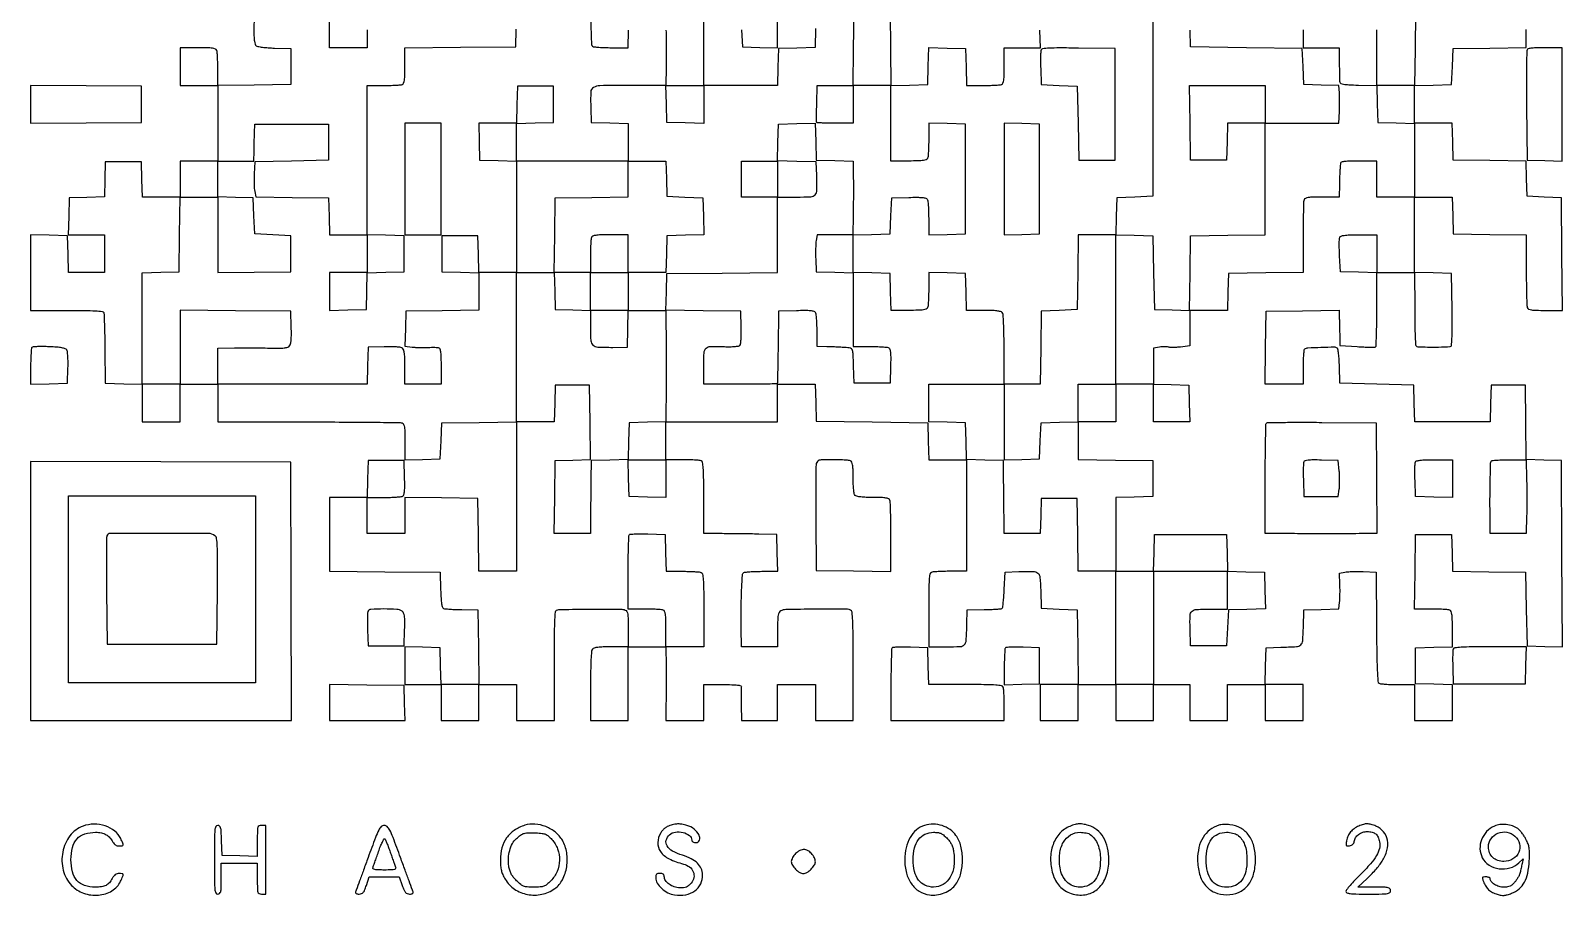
# Model space of a CAD drawing. Extents: x 179 to 1071, y 112 to 1107.
# Drawn here: x 179 to 1071, y 112 to 616 of the extents above; entities that cross this region are included whole.
import ezdxf

# ---------------------------------------------------------------- set-up
doc = ezdxf.new("R2010")
doc.units = 0

msp = doc.modelspace()

# ---------------------------------------------------------------- linework, layer by layer
for points in [[(375, 616.5), (375, 606), (364, 606), (353, 606), (353, 627.5)], [(636.162399, 617.103477), (635.824797, 606.065886), (625.162399, 605.782943), (614.5, 605.5), (614.216168, 594.75), (613.932337, 584), (592.466168, 584), (571, 584), (571, 605.5), (571, 627)], [(593, 616.5), (593.5, 606.5), (603.75, 606.215017), (614, 605.930034), (614, 627.465017)], [(985.5, 626.5), (985.230112, 605.25), (984.960225, 584), (973.980112, 584), (963, 584), (963, 616.480498)]]:
    msp.add_lwpolyline(points)
for points in [[(920, 616.5), (920, 606), (930.5, 606), (941, 606), (941.11535, 596.75, 0.001158), (941.169352, 593.097729, 0.001538), (941.236369, 589.776563, 0.001087), (941.307174, 586.992261, 0.015484), (941.36535, 586, 0.275867), (941.930073, 585.221992, 0.060494), (943.584266, 584.739611, 0.028965), (946.581705, 584.423749, 0.005157), (952.216508, 584.216508), (962.933016, 583.933016), (963.216508, 573.216508), (963.5, 562.5), (974.25, 562.216168), (985, 561.932337), (985, 540.466168), (985, 519), (974, 519), (963, 519), (963, 529.5), (963, 540), (952.5, 540, 0.006109), (947.478816, 539.938651, 0.023127), (944.346248, 539.716867, 0.032638), (942.387958, 539.356104, 0.312239), (941.858431, 538.75, 0.006668), (941.59751, 536.134712, 0.007792), (941.4217, 533.645783, 0.005874), (941.291955, 530.643419, 0.001963), (941.171044, 526.25), (941, 519), (931.106989, 519, 0.005748), (925.836306, 518.939403, 0.031643), (923.006334, 518.694689, 0.0653), (921.381554, 518.227587, 0.201158), (920.606989, 517.418213, 0.083046), (920.363374, 516.220701, 0.001844), (920.178303, 510.308954, 0.004129), (920.043995, 503.369134, 0.002773), (920, 495.437715), (920, 475.039005), (898.25, 474.769502), (876.5, 474.5), (876.216168, 463.75), (875.932337, 453), (864.966168, 453), (854, 453), (854, 442.637681), (854, 432.275363), (848.580038, 431.638353, -0.013181), (846.388591, 431.439191, -0.015077), (844.285842, 431.367419, -0.014304), (842.508502, 431.411219, -0.078451), (841.572508, 431.61055, 0.071725), (840.728664, 431.802089, 0.022266), (839.425375, 431.84834, 0.021755), (837.946043, 431.770521, 0.02235), (836.49247, 431.564565), (833, 430.909374), (833, 420.48967), (833, 410.069966), (843.25, 409.784983), (853.5, 409.5), (853.783832, 398.75), (854.067663, 388), (843.533832, 388), (833, 388), (833, 399), (833, 410), (822, 410), (811, 410), (811, 399), (811, 388), (800, 388), (789, 388), (789, 377.019502), (789, 366.039005), (810.75, 365.769502), (832.5, 365.5), (832.5, 355), (832.5, 344.5), (821.75, 344.216168), (811, 343.932337), (811, 322.466168), (811, 301), (821.966168, 301), (832.932337, 301), (833.216168, 311.75), (833.5, 322.5), (854.5, 322.5), (875.5, 322.5), (875.783492, 311.783492), (876.066984, 301.066984), (886.783492, 300.783492), (897.5, 300.5), (897.783485, 289.784171), (898.06697, 279.068343), (887.283485, 278.784171), (876.5, 278.5), (876, 268), (875.5, 257.5), (865, 257.5), (854.5, 257.5), (854.216402, 267.624582, -0.014067), (854.217397, 275.370283, -0.209372), (855.347974, 277.765303, -0.171639), (857.979865, 278.807395, -0.008871), (867.25, 278.986345), (876, 279), (876, 289.956522), (876, 300.913043), (854.5, 300.913043), (833, 300.913043), (833, 267.956522), (833, 235), (822, 235), (811, 235), (811, 268), (811, 301), (800.019888, 301), (789.039775, 301), (788.769888, 322.25), (788.5, 343.5), (778, 343.5), (767.5, 343.5), (767.215017, 333.25), (766.930034, 323), (756.465017, 323), (746, 323), (745.881648, 332.75, -0.000062), (745.826894, 337.307015, -0.000032), (745.75939, 343.014063, -0.000032), (745.690668, 348.886916, -0.000048), (745.631648, 354), (745.5, 365.5), (734.783492, 365.783492), (724.066984, 366.066984), (723.783492, 376.783492), (723.5, 387.5), (712.75, 387.783832), (702, 388.067663), (702, 399.033832), (702, 410), (723.963481, 410), (745.926962, 410), (745.906831, 430.215795, 0.003818), (745.83201, 438.883186, 0.008549), (745.612337, 445.464274, 0.005449), (745.301658, 450.520807, 0.156372), (744.820906, 451.715795, 0.165205), (743.853639, 452.309656, 0.026504), (741.638335, 452.690317, 0.021415), (738.439246, 452.928615, 0.007882), (733.911387, 453), (724.067663, 453), (723.783832, 463.75), (723.5, 474.5), (712.75, 474.783832), (702, 475.067663), (702, 465.615619, -0.00593), (701.955696, 461.880092, -0.007809), (701.821697, 458.475463, -0.005887), (701.632128, 455.638889, -0.0721), (701.393011, 454.581787, -0.20495), (700.602718, 453.767927, -0.063217), (698.919034, 453.302822, -0.030446), (695.973908, 453.059651, -0.005377), (690.426843, 453), (680.067663, 453), (679.783832, 463.75), (679.5, 474.5), (668.793478, 474.783391), (658.086957, 475.066781), (658.086957, 453.533391), (658.086957, 432), (667.793478, 431.984687, -0.007789), (671.605424, 431.919284, -0.010714), (675.027127, 431.733781, -0.007632), (677.860978, 431.475613, -0.115322), (678.788231, 431.152042, -0.19692), (679.395734, 430.294865, -0.033714), (679.721018, 428.282937, -0.023663), (679.861823, 425.195195, -0.006827), (679.788231, 420.417355), (679.5, 410.5), (669, 410.5), (658.5, 410.5), (658.215017, 420.75, 0.003738), (657.98795, 427.184861, 0.048232), (657.65493, 429.562857, 0.164089), (656.959331, 430.670373, 0.153497), (655.715017, 431.167506, 0.002179), (652.261426, 431.413541, 0.003879), (649.415897, 431.581632, 0.003715), (646.486732, 431.710057, 0.001815), (642.75, 431.832494), (637, 432), (636.984687, 441.25, 0.008159), (636.919317, 444.886885, 0.011123), (636.734034, 448.160822, 0.008145), (636.475757, 450.869394, 0.113997), (636.152902, 451.78684, 0.199716), (635.281101, 452.39767, 0.032047), (633.18343, 452.720814, 0.022682), (629.955578, 452.861053, 0.006397), (624.918214, 452.78684), (614.5, 452.5), (614.26659, 431.599923, -0.001278), (614.156325, 423.56607, -0.002088), (614.016967, 416.754467, -0.000251), (613.864526, 410.690643, -0.192258), (613.744575, 410.411242, -0.194513), (613.159485, 410.163062, -0.000479), (603.914768, 410.01528, -0.003012), (593.716025, 409.923465, -0.002123), (582.25, 409.937986), (571, 410), (571, 420.432612, -0.01304), (571.208442, 428.423787, -0.192031), (572.361734, 430.927906, -0.189038), (574.92976, 431.971779, -0.012574), (583.038071, 431.868583, 0.011594), (586.285641, 431.82088, 0.018837), (589.04127, 431.948194, 0.017251), (591.196524, 432.20444, 0.159472), (592.023697, 432.623697, 0.164789), (592.455943, 433.498867, 0.014766), (592.710382, 435.970461, 0.016697), (592.837586, 439.175765, 0.009261), (592.789648, 443.089648), (592.5, 452.5), (570.695461, 452.769654), (548.890922, 453.039309), (549.003892, 442.269654, -0.001682), (549.043661, 436.687822, -0.00052), (549.066513, 428.284462, -0.00052), (549.072511, 418.887839, -0.000572), (549.058431, 409.783832), (549, 388.067663), (538.25, 387.783832), (527.5, 387.5), (527.216168, 376.75), (526.932337, 366), (537.966168, 366), (549, 366), (549, 354.966168), (549, 343.932337), (538.25, 344.216168), (527.5, 344.5), (527.215829, 355.283485), (526.931657, 366.06697), (516.215829, 365.783485), (505.5, 365.5), (505.322108, 354.5, 0.000681), (505.248714, 349.544418, 0.000421), (505.17529, 343.720312, 0.000422), (505.112467, 337.967405, 0.00076), (505.072108, 333.25), (505, 323), (494.480112, 323), (483.960225, 323), (484.230112, 344.25), (484.5, 365.5), (494.769404, 365.785197), (505.038809, 366.070395), (504.769404, 387.785197), (504.5, 409.5), (494.5, 409.5), (484.5, 409.5), (484.216168, 398.75), (483.932337, 388), (472.966168, 388), (462, 388), (462, 431.5), (462, 475), (472.980498, 475), (483.960995, 475), (484.230498, 496.75), (484.5, 518.5), (505.75, 518.769888), (527, 519.039775), (527, 529.519888), (527, 540), (537.965017, 540), (548.930034, 540), (549.215017, 529.75), (549.5, 519.5), (560, 519), (570.5, 518.5), (570.783485, 507.784171), (571.06697, 497.068343), (560.283485, 496.784171), (549.5, 496.5), (549.216168, 485.75), (548.932337, 475), (537.966168, 475), (527, 475), (527, 464), (527, 453), (537.966168, 453), (548.932337, 453), (549.216168, 463.75), (549.5, 474.5), (581.75, 474.763853), (614, 475.027706), (614, 497.013853), (614, 519), (603.5, 519), (593, 519), (593, 529.5), (593, 540), (603.466168, 540), (613.932337, 540), (614.216168, 550.75), (614.5, 561.5), (625.215829, 561.783485), (635.931657, 562.06697), (636.215829, 551.283485), (636.5, 540.5), (647.25, 540.216168), (658, 539.932337), (658.109067, 529.716168, -0.002434), (658.136496, 524.992568, -0.001321), (658.126596, 519.186095, -0.001316), (658.085356, 513.278216, -0.002084), (658.015582, 508.21522), (657.81303, 496.93044), (668.656515, 497.21522), (679.5, 497.5), (680, 508), (680.5, 518.5), (690.417355, 518.788231, -0.006827), (695.195195, 518.861823, -0.023663), (698.282937, 518.721018, -0.033714), (700.294865, 518.395734, -0.19692), (701.152042, 517.788231, -0.11554), (701.475676, 516.859509, -0.007548), (701.733781, 514.004417, -0.010646), (701.919289, 510.557744, -0.007729), (701.984687, 506.716168), (702, 496.932337), (712.75, 497.216168), (723.5, 497.5), (723.5, 529.5), (723.5, 561.5), (712.75, 561.783832), (702, 562.067663), (702, 552.615619, -0.00593), (701.955696, 548.880092, -0.007809), (701.821697, 545.475463, -0.005887), (701.632128, 542.638889, -0.0721), (701.393011, 541.581787, -0.205218), (700.601595, 540.76761, -0.063068), (698.913621, 540.30265, -0.030363), (695.960143, 540.059586, -0.005351), (690.393011, 540), (680, 540), (680, 562), (680, 584), (669, 584), (658, 584), (658, 573), (658, 562), (647.666667, 562, -0.003732), (643.675744, 562.02979, -0.005857), (640.246354, 562.121176, -0.001932), (637.296938, 562.24577, -0.185667), (636.916667, 562.412513, -0.195794), (636.754496, 562.792149, -0.001928), (636.714733, 565.813925, -0.005961), (636.723929, 569.324395, -0.003785), (636.814338, 573.412513), (637.128677, 584), (647.544451, 584), (657.960225, 584), (658.230112, 605.25), (658.5, 626.5)], [(679.5, 626.5), (679.769986, 605.216371), (680.039971, 583.932742), (690.769986, 584.216371), (701.5, 584.5), (701.784171, 595.283485), (702.068343, 606.06697), (712.784171, 605.783485), (723.5, 605.5), (723.783832, 594.75), (724.067663, 584), (733.452044, 584, 0.005972), (737.161644, 584.044307, 0.007852), (740.544413, 584.178303, 0.005942), (743.36267, 584.367915, 0.07196), (744.418213, 584.606989, 0.205218), (745.23239, 585.398405, 0.063068), (745.69735, 587.086379, 0.030363), (745.940414, 590.039857, 0.005351), (746, 595.606989), (746, 606), (756.534983, 606), (767.069966, 606), (766.784983, 616.25)], [(832.5, 626.5), (832.5, 573), (832.5, 519.5), (822, 519), (811.5, 518.5), (811.216515, 507.784171), (810.93303, 497.068343), (821.716515, 496.784171), (832.5, 496.5), (833, 475), (833.5, 453.5), (843.730401, 453.215233), (853.960802, 452.930467), (854.230401, 474.715233), (854.5, 496.5), (876.25, 496.769502), (898, 497.039005), (898, 529.519502), (898, 562), (887.033832, 562), (876.067663, 562), (875.783832, 551.25), (875.5, 540.5), (865, 540.5), (854.5, 540.5), (854.230498, 562.25), (853.960995, 584), (875.980498, 584), (898, 584), (898, 573), (898, 562), (919.414673, 562), (940.829346, 562), (941.164673, 568.75, 0.007035), (941.267618, 571.643194, 0.005663), (941.299273, 574.755667, 0.005727), (941.263003, 577.631943, 0.014573), (941.152003, 579.716099), (940.804005, 583.932198), (930.652003, 584.216099), (920.5, 584.5), (920, 595), (919.5, 605.5), (887, 606), (854.5, 606.5), (854.213578, 616.267408, -0.006474)], [(309.218499, 623.18736, 0.012146), (309.013655, 615.372445, 0.012601), (309.087186, 612.215035, 0.026863), (309.336181, 609.787097, 0.032908), (309.732188, 608.030245, 0.148727), (310.304124, 607.162563, 0.131421), (311.259099, 606.722996, 0.010763), (313.999888, 606.312947, 0.013854), (317.34104, 605.980158, 0.010217), (321.054124, 605.790118), (330.5, 605.5), (330.5, 595), (330.5, 584.5), (309.25, 584.230112), (288, 583.960225), (288, 593.398325, 0.005938), (287.955696, 597.128509, 0.007818), (287.821697, 600.528633, 0.005899), (287.632119, 603.361431, 0.072071), (287.393011, 604.418213, 0.205218), (286.601595, 605.23239, 0.063068), (284.913621, 605.69735, 0.030363), (281.960143, 605.940414, 0.005351), (276.393011, 606), (266, 606), (266, 595), (266, 584), (277, 584), (288, 584), (288, 562), (288, 540), (277, 540), (266, 540), (266, 529.5), (266, 519), (255.034983, 519), (244.069966, 519), (243.784983, 529.25), (243.5, 539.5), (233, 539.5), (222.5, 539.5), (222.215399, 529.284601), (221.930798, 519.069202), (211.715399, 518.784601), (201.5, 518.5), (201.216168, 507.75), (200.932337, 497), (211.466168, 497), (222, 497), (222, 486), (222, 475), (211.533832, 475), (201.067663, 475), (200.783832, 485.75), (200.5, 496.5), (189.75, 496.783832), (179, 497.067663), (179, 475.033832), (179, 453), (200.031385, 453, -0.002699), (210.514413, 452.94341, -0.011999), (216.669324, 452.729168, -0.011874), (220.685693, 452.396906, -0.281637), (221.548776, 451.733489, -0.082072), (221.750102, 450.753559, -0.001262), (221.960346, 444.968865, -0.003341), (222.143068, 438.233614, -0.0022), (222.267391, 430.483489), (222.5, 410.5), (233.25, 410.216168), (244, 409.932337), (244, 398.966168), (244, 388), (255, 388), (266, 388), (266, 399), (266, 410), (277, 410), (288, 410), (288, 399), (288, 388), (340.918213, 388, -0.001073), (361.318222, 387.956224, -0.001711), (378.75635, 387.821697, -0.000328), (394.127898, 387.6404, -0.088721), (395.418213, 387.393011, -0.205495), (396.232716, 386.600436, -0.062914), (396.697526, 384.908024, -0.030277), (396.940481, 381.945911, -0.005326), (397, 376.358028), (397, 365.930034), (407.25, 366.215017), (417.5, 366.5), (418, 377), (418.5, 387.5), (440.25, 387.769502), (462, 388.039005), (462, 344.519502), (462, 301), (451.019888, 301), (440.039775, 301), (439.769888, 322.25), (439.5, 343.5), (418.25, 343.769888), (397, 344.039775), (397, 333.519888), (397, 323), (386, 323), (375, 323), (375, 333.5), (375, 344), (384.75, 344.015313, 0.007755), (388.578609, 344.080714, 0.010675), (392.014355, 344.266219, 0.007585), (394.860149, 344.524351, 0.115445), (395.788231, 344.847958, 0.19692), (396.395734, 345.705135, 0.033714), (396.721018, 347.717063, 0.023663), (396.861823, 350.804805, 0.006827), (396.788231, 355.582645), (396.5, 365.5), (386, 365.5), (375.5, 365.5), (375.216168, 354.75), (374.932337, 344), (363.966168, 344), (353, 344), (353, 322.513853), (353, 301.027706), (385.25, 300.763853), (417.5, 300.5), (417.78548, 290.205, 0.006512), (417.990646, 285.172696, 0.02504), (418.315173, 282.058752, 0.038147), (418.771319, 280.112102, 0.228339), (419.465675, 279.374798, 0.070471), (420.418437, 279.156034, 0.004821), (423.188385, 278.946933, 0.006813), (426.508777, 278.773856, 0.005059), (430.180195, 278.669798), (439.5, 278.5), (439.769502, 256.75), (440.039005, 235), (429.053334, 235), (418.067663, 235), (417.783832, 245.75), (417.5, 256.5), (407.25, 256.784983), (397, 257.069966), (397, 246.034983), (397, 235), (407.5, 235), (418, 235), (418, 224.5), (418, 214), (429, 214), (440, 214), (440, 224.5), (440, 235), (451, 235), (462, 235), (462, 224.5), (462, 214), (473, 214), (484, 214), (484, 245.893011, -0.001684), (484.054205, 261.986952, -0.008007), (484.263618, 271.190785, -0.005804), (484.573552, 277.338683, -0.29363), (485.255539, 278.267818, -0.089474), (488.041894, 278.797727, -0.001246), (505.283386, 278.917943, -0.001219), (522.548786, 278.953219, -0.091759), (525.277124, 278.447152, -0.185793), (526.182672, 277.630538, -0.078909), (526.692654, 276.049937, -0.033701), (526.942387, 273.194511, -0.004965), (527, 267.393011), (527, 257), (517.122445, 257, 0.007667), (512.497242, 256.929072, 0.022315), (509.311403, 256.688752, 0.029279), (507.141317, 256.297326, 0.161656), (506.14739, 255.677593, 0.155234), (505.641894, 254.429118, 0.006387), (505.329114, 249.543374, 0.009044), (505.113576, 243.028152, 0.003704), (505.046537, 234.177593), (505.043185, 214), (516.021592, 214), (527, 214), (527, 235.5), (527, 257), (538, 257), (549, 257), (549.06017, 245.75, -0.001218), (549.074883, 240.698049, -0.000766), (549.068651, 234.79375, -0.000769), (549.04469, 228.984363, -0.001409), (549.004546, 224.25), (548.888751, 214), (559.944376, 214), (571, 214), (571, 224.5), (571, 235), (582.043837, 235, -0.005353), (587.436059, 234.942266, -0.023244), (590.625709, 234.725378, -0.037204), (592.514505, 234.364582, -0.375493), (592.925354, 233.75, 0.029686), (592.865555, 232.894407, 0.001563), (592.84552, 230.15, 0.00246), (592.84795, 226.884359, 0.001786), (592.881517, 223.25), (593, 214), (603.5, 214), (614, 214), (614, 224.5), (614, 235), (625, 235), (636, 235), (636, 224.5), (636, 214), (647, 214), (658, 214), (658, 245.893011, 0.001322), (657.95226, 263.947133, 0.010421), (657.733441, 272.319694, 0.014528), (657.360465, 277.216295, 0.281963), (656.473341, 278.371856, 0.092273), (652.859094, 279.038436, 0.002274), (635.931056, 278.933627, 0.001851), (618.759035, 278.68564, 0.118869), (615.880286, 277.935931, 0.142034), (614.880639, 276.959643, 0.086541), (614.322419, 275.393483, 0.037196), (614.059735, 272.647726, 0.005256), (614, 266.964816), (614, 257), (603.5, 257), (593, 257), (592.884747, 267.75, -0.003892), (592.844358, 281.501519, -0.010073), (593.092176, 291.415574, -0.006272), (593.520588, 298.834649, -0.237122), (594.351972, 300.234687, -0.117945), (595.19046, 300.526091, -0.006975), (597.889892, 300.758058, -0.010204), (601.143876, 300.925342, -0.007327), (604.783832, 300.984687), (614.067663, 301), (613.783832, 311.75), (613.5, 322.5), (603, 322.675726, 0.000788), (598.202906, 322.748445, 0.000454), (592.426563, 322.821651, 0.000454), (586.626468, 322.884622, 0.00076), (581.75, 322.925726), (571, 323), (571, 343.893011, 0.002106), (570.950214, 355.715635, 0.016256), (570.72381, 361.243952, 0.030951), (570.301441, 364.346099, 0.257256), (569.418213, 365.393011, 0.07203), (568.361889, 365.632106, 0.005915), (565.534475, 365.821697, 0.007831), (562.140776, 365.955695, 0.005951), (558.418213, 366), (549, 366), (549, 377), (549, 388), (581.5, 388), (614, 388), (614, 399), (614, 410), (624.966168, 410), (635.932337, 410), (636.216168, 399.25), (636.5, 388.5), (669, 388), (701.5, 387.5), (701.783832, 376.75), (702.067663, 366), (713.033832, 366), (724, 366), (724, 333.5), (724, 301), (714.581787, 301, 0.005951), (710.859224, 300.955695, 0.007831), (707.465525, 300.821697, 0.005915), (704.638111, 300.632106, 0.07203), (703.581787, 300.393011, 0.258697), (702.696146, 299.337463, 0.030015), (702.275578, 296.164693, 0.015901), (702.049566, 290.514173, 0.002045), (702, 278.393011), (702, 257), (712.480948, 257, 0.011573), (720.471708, 257.184972, 0.199796), (722.785637, 258.27627, 0.170244), (723.829771, 260.756564, 0.007926), (724.24922, 270), (724.5, 278.5), (734.33884, 278.672173, 0.006114), (738.157126, 278.785708, 0.0092), (741.481737, 278.986604, 0.004687), (744.269295, 279.232903, 0.17277), (744.83884, 279.5008, 0.167794), (745.11859, 280.070473, 0.004289), (745.452659, 282.952261, 0.008673), (745.760501, 286.383219, 0.005756), (746, 290.328626), (746.5, 300.5), (754.496645, 300.796504, -0.010944), (762.958841, 300.924926, -0.179106), (765.567079, 299.939704, -0.195806), (766.788181, 297.526579, -0.013482), (767.215131, 289.7397), (767.5, 279.5), (778, 279), (788.5, 278.5), (788.769502, 256.75), (789.039005, 235), (778.019502, 235), (767, 235), (767, 224.5), (767, 214), (778, 214), (789, 214), (789, 224.5), (789, 235), (800, 235), (811, 235), (811, 224.5), (811, 214), (822, 214), (833, 214), (833, 224.5), (833, 235), (843.5, 235), (854, 235), (854, 224.5), (854, 214), (865, 214), (876, 214), (876, 224.5), (876, 235), (887, 235), (898, 235), (898, 224.5), (898, 214), (909, 214), (920, 214), (920, 224.5), (920, 235), (908.966168, 235), (897.932337, 235), (898.216168, 245.75), (898.5, 256.5), (907, 256.75078, 0.008001), (916.14566, 257.167162, 0.165236), (918.65727, 258.196667, 0.196929), (919.809521, 260.49116, 0.012174), (920.215131, 268.2603), (920.5, 278.5), (930.62757, 278.783631), (940.755139, 279.067263), (941.245984, 282.783631, 0.02043), (941.416849, 284.667274, 0.007166), (941.512695, 287.383123, 0.007101), (941.532878, 290.376392, 0.008251), (941.464663, 293.222743), (941.192497, 299.945487), (944.346249, 300.529234, -0.031064), (946.043619, 300.735482, -0.008198), (948.776711, 300.851473, -0.008289), (951.8973, 300.880936, -0.008427), (955, 300.80649), (962.5, 300.5), (962.764319, 268.550168, 0.001803), (962.951056, 252.830801, 0.007577), (963.240328, 243.392156, 0.00522), (963.604237, 236.927232, 0.238962), (964.264319, 235.81548, 0.116655), (965.161958, 235.504391, 0.00716), (968.001081, 235.256679, 0.010334), (971.425135, 235.078324, 0.007451), (975.25, 235.015313), (985, 235), (985, 224.5), (985, 214), (996, 214), (1007, 214), (1007, 224.466168), (1007, 234.932337), (996.25, 235.216168), (985.5, 235.5), (985.5, 246), (985.5, 256.5), (996.25, 256.783832), (1007, 257.067663), (1007, 267.426843, 0.005377), (1006.940349, 272.973908, 0.030446), (1006.697178, 275.919034, 0.063217), (1006.232073, 277.602718, 0.20495), (1005.418213, 278.393011, 0.07207), (1004.36144, 278.632119, 0.005899), (1001.528746, 278.821697, 0.007818), (998.128746, 278.955696, 0.005939), (994.39871, 279), (984.960995, 279), (985.230498, 300.75), (985.5, 322.5), (996, 322.5), (1006.5, 322.5), (1006.783631, 311.76979), (1007.067262, 301.03958), (1028.283631, 300.76979), (1049.5, 300.5), (1050, 279), (1050.5, 257.5), (1060.758629, 257.214922), (1071.017259, 256.929843), (1070.758629, 311.214922), (1070.5, 365.5), (1060.269405, 365.784769), (1050.038811, 366.069538), (1049.769405, 387.784769), (1049.5, 409.5), (1039.5, 409.5), (1029.5, 409.5), (1029.216168, 398.75), (1028.932337, 388), (1007, 388), (985.067663, 388), (984.783832, 398.75), (984.5, 409.5), (963, 410), (941.5, 410.5), (941.211195, 420.464966, 0.009143), (941.028489, 424.328163, 0.013786), (940.715179, 427.683218, 0.008512), (940.334125, 430.432793, 0.219027), (939.928184, 431.044385, 0.143525), (938.25123, 431.505737, 0.003796), (930.462578, 431.317044, 0.004146), (922.730621, 431.006787, 0.12697), (920.901089, 430.43887, 0.229345), (920.541955, 429.874018, 0.007453), (920.264695, 427.125393, 0.012937), (920.065224, 423.791061, 0.00847), (920, 419.940983), (920, 410), (908.980112, 410), (897.960225, 410), (898.230112, 431.25), (898.5, 452.5), (919.75, 452.769888), (941, 453.039775), (941.091885, 449.769888, -0.000728), (941.137628, 448.053079, -0.000211), (941.203226, 445.40428, -0.000212), (941.27461, 442.419808, -0.000226), (941.341885, 439.5), (941.5, 432.5), (951.5, 431.885509, 0.004363), (955.386444, 431.680715, 0.006539), (958.782812, 431.575931, 0.003037), (961.66394, 431.542248, 0.13065), (962.25, 431.694526, 0.259955), (962.55475, 432.193709, 0.00129), (962.779688, 438.291917, 0.005298), (962.945967, 445.308555, 0.003275), (963, 453.559017), (963, 475), (974, 475), (985, 475), (985.015313, 454.25, 0.003304), (985.074295, 446.220753, 0.005107), (985.241942, 439.285299, 0.001804), (985.468438, 433.326098, 0.142589), (985.765313, 432.444636, 0.232143), (986.833473, 431.852113, 0.006004), (992.457753, 431.636932, 0.012218), (998.907388, 431.625342, 0.010118), (1005.769888, 431.91975, 0.367143), (1006.440825, 432.566236, 0.013345), (1006.721489, 436.375993, 0.012433), (1006.854292, 442.416208, 0.002455), (1006.769888, 453.25), (1006.5, 474.5), (995.75, 474.783832), (985, 475.067663), (985, 497.033832), (985, 519), (995.966168, 519), (1006.932337, 519), (1007.216168, 508.25), (1007.5, 497.5), (1028.75, 497.230112), (1050, 496.960225), (1050, 476.5619, 0.002773), (1050.043995, 468.630628, 0.004129), (1050.178303, 461.690933, 0.001844), (1050.363374, 455.779296, 0.083046), (1050.606989, 454.581787, 0.201272), (1051.382022, 453.772279, 0.065239), (1053.008523, 453.305235, 0.031606), (1055.841873, 453.060568, 0.005737), (1061.120653, 453), (1071.027329, 453), (1070.763664, 485.75), (1070.5, 518.5), (1060.5, 519), (1050.5, 519.5), (1050.215235, 529.730213), (1049.930471, 539.960427), (1028.715235, 540.230213), (1007.5, 540.5), (1007.216168, 551.25), (1006.932337, 562), (995.966168, 562), (985, 562), (985, 572.966168), (985, 583.932337), (995.75, 584.216168), (1006.5, 584.5), (1007, 595), (1007.5, 605.5), (1028.75, 605.769888), (1050, 606.039775), (1050, 616.533741)], [(549.004205, 616.25, -0.001254), (549.043219, 611.356276, -0.000736), (549.066605, 605.5, -0.000736), (549.072759, 599.643721, -0.001254), (549.058431, 594.75), (549, 584), (527.519052, 584, 0.003484), (510.504163, 583.881453, 0.129107), (506.800938, 582.853655, 0.257598), (505.205453, 580.186192, 0.017378), (505.204946, 571), (505.5, 562.5), (516.25, 562.216168), (527, 561.932337), (527, 550.966168), (527, 540), (494.5, 540), (462, 540), (462, 550.966168), (462, 561.932337), (472.75, 562.216168), (483.5, 562.5), (483.5, 573), (483.5, 583.5), (473, 583.5), (462.5, 583.5), (462.216168, 572.75), (461.932337, 562), (450.932337, 562), (439.932337, 562), (440.216168, 551.25), (440.5, 540.5), (451.25, 540.216168), (462, 539.932337), (462, 507.466168), (462, 475), (451.033832, 475), (440.067663, 475), (439.783832, 485.75), (439.5, 496.5), (429, 496.5), (418.5, 496.5), (418.5, 486), (418.5, 475.5), (429.25, 475.216168), (440, 474.932337), (440, 463.986056), (440, 453.039775), (418.75, 452.769888), (397.5, 452.5), (397.216326, 442.368593), (396.932652, 432.237187), (401.216326, 431.636484, 0.018188), (403.215477, 431.429943, 0.00957), (405.710421, 431.311499, 0.009508), (408.273653, 431.287699, 0.014438), (410.5, 431.373689, -0.009963), (412.505981, 431.469153, -0.011902), (414.398438, 431.476393, -0.010704), (415.985709, 431.410664, -0.073077), (416.75, 431.248809, -0.252405), (417.346562, 430.571005, -0.02816), (417.7088, 428.472674, -0.022023), (417.935201, 425.271303, -0.006641), (418, 420.393011), (418, 410), (407.5, 410), (397, 410), (397, 419.877555, 0.007345), (396.929838, 424.653266, 0.024181), (396.685192, 427.794146, 0.035127), (396.271246, 429.875583, 0.154085), (395.600715, 430.916414, 0.132968), (394.513859, 431.412685, 0.020746), (392.150171, 431.703614, 0.018924), (388.957683, 431.84141, 0.009044), (384.850715, 431.788859), (375.5, 431.5), (375.216168, 420.75), (374.932337, 410), (353.466168, 409.964286, -0.000133), (335.025778, 409.938495, -0.000283), (320.784342, 409.930423, -0.000357), (309.043755, 409.938817, -0.000493), (298.5, 409.964286), (288, 410), (288, 420.5), (288, 431), (297.75, 431.136688, -0.003057), (302.242778, 431.172203, -0.001688), (307.733241, 431.163502, -0.001683), (313.299076, 431.117164, -0.002704), (318.044012, 431.036024, 0.005921), (323.505002, 430.977776, 0.026386), (326.704713, 431.150519, 0.046163), (328.708593, 431.554545, 0.147776), (329.83287, 432.298621, 0.125695), (330.384361, 433.462066, 0.026178), (330.702765, 435.717885, 0.021055), (330.8471, 438.8689, 0.008638), (330.788859, 443.149285), (330.5, 452.5), (298.25, 452.763853), (266, 453.027706), (266, 431.513853), (266, 410), (255, 410), (244, 410), (243.964286, 420.5, -0.000287), (243.950582, 425.348178, -0.000157), (243.939063, 431.29375, -0.000157), (243.931147, 437.334233, -0.000249), (243.928571, 442.5, -0.000249), (243.931148, 447.663402, -0.000157), (243.939063, 453.696312, -0.000158), (243.950582, 459.631105, -0.000289), (243.964286, 464.466168), (244, 474.932337), (254.75, 475.216168), (265.5, 475.5), (265.769502, 497.25), (266.039005, 519), (277.019502, 519), (288, 519), (288, 496.980112), (288, 474.960225), (309.25, 475.230112), (330.5, 475.5), (330.5, 486), (330.5, 496.5), (320, 497), (309.5, 497.5), (309, 508), (308.5, 518.5), (298.25, 518.784983), (288, 519.069966), (288, 529.534983), (288, 540), (298.5, 540), (309, 540), (309.111066, 545.75, -0.000597), (309.16368, 548.315351, -0.000388), (309.230318, 551.279688, -0.00039), (309.29986, 554.172908, -0.000742), (309.361066, 556.5), (309.5, 561.5), (331, 561.5), (352.5, 561.5), (352.5, 551), (352.5, 540.5), (331, 540), (309.5, 539.5), (309.192221, 532.5, 0.009322), (309.118419, 529.583091, 0.008787), (309.150921, 526.607369, 0.008782), (309.272364, 523.972652, 0.02997), (309.483826, 522.269767), (310.08321, 519.039533), (331.291605, 518.769767), (352.5, 518.5), (352.783832, 507.75), (353.067663, 497), (364.033832, 497), (375, 497), (375, 486), (375, 475), (364, 475), (353, 475), (353, 463.966168), (353, 452.932337), (363.75, 453.216168), (374.5, 453.5), (374.783492, 464.216508), (375.066984, 474.933016), (385.783492, 475.216508), (396.5, 475.5), (396.5, 486), (396.5, 496.5), (385.75, 496.783832), (375, 497.067663), (375, 540.533832), (375, 584), (384.418213, 584, 0.005951), (388.140776, 584.044305, 0.007831), (391.534475, 584.178303, 0.005915), (394.361889, 584.367894, 0.07203), (395.418213, 584.606989, 0.205108), (396.23226, 585.397946, 0.063129), (396.69728, 587.084163, 0.030397), (396.940388, 590.034221, 0.005362), (397, 595.593136), (397, 605.972294), (429.25, 606.236147), (461.5, 606.5), (461.784767, 616.730401)], [(505.229764, 623.458725, 0.007702), (505.37423, 614.203637, 0.00546), (505.638463, 607.90606, 0.242569), (506.282126, 606.804475, 0.116975), (507.168733, 606.497657, 0.007053), (509.996036, 606.253446, 0.010247), (513.404827, 606.077516, 0.007374), (517.215017, 606.015313), (526.930034, 606), (527.215017, 616.25)]]:
    msp.add_lwpolyline(points, format="xyb")
for points in [[(767.436432, 604.69494, 0.081377), (767.244472, 603.767103, 0.005152), (767.157067, 600.976464, 0.007464), (767.136743, 597.63317, 0.005474), (767.210159, 593.924983), (767.5, 584.5), (778, 584), (788.5, 583.5), (789, 562), (789.5, 540.5), (800, 540.5), (810.5, 540.5), (810.5, 573), (810.5, 605.5), (789.226273, 605.769957, 0.002397), (778.096014, 605.857837, 0.0131), (772.0794, 605.718847, 0.01632), (768.363561, 605.413716, 0.279403)], [(1050.454031, 604.740803, 0.089592), (1050.262009, 603.729818, 0.000579), (1050.190493, 594.601072, 0.002304), (1050.168885, 584.152527, 0.001466), (1050.235416, 571.990803), (1050.5, 540.5), (1060.75, 540.215017), (1071, 539.930034), (1071, 572.965017), (1071, 606), (1060.968615, 606, 0.006943), (1056.259955, 605.934612, 0.022858), (1053.16219, 605.706576, 0.029866), (1051.13516, 605.340013, 0.246246)], [(614, 529.532751), (614, 519), (624.980948, 519, 0.011716), (633.393045, 519.197133, 0.194087), (635.890885, 520.343501, 0.189664), (636.924033, 522.913387, 0.011109), (636.796504, 531.503355), (636.5, 539.5), (625.25, 539.782751), (614, 540.065502)], [(505.606989, 495.418213, 0.07203), (505.367894, 494.361889, 0.005915), (505.178303, 491.534475, 0.007831), (505.044305, 488.140776, 0.005951), (505, 484.418213), (505, 475), (494.466168, 475), (483.932337, 475), (484.216168, 464.25), (484.5, 453.5), (494.75, 453.215017), (505, 452.930034), (505, 442.940266, 0.01607), (505.245415, 435.306518, 0.198379), (506.500042, 432.748207, 0.172), (509.28015, 431.6297, 0.011487), (518, 431.465135), (526.5, 431.5), (526.783832, 442.25), (527.067663, 453), (516.033832, 453), (505, 453), (505, 464), (505, 475), (516, 475), (527, 475), (527, 486), (527, 497), (516.606989, 497, 0.005351), (511.039857, 496.940414, 0.030363), (508.086379, 496.69735, 0.063068), (506.398405, 496.23239, 0.205218)], [(636.488823, 493.75, 0.030569), (636.275841, 492.012596, 0.008349), (636.153831, 489.251562, 0.00841), (636.120388, 486.109769, 0.008667), (636.19351, 483), (636.5, 475.5), (647.25, 475.216168), (658, 474.932337), (658, 485.966168), (658, 497), (647.545313, 497), (637.090626, 497)], [(963, 485.966168), (963, 474.932337), (952.375091, 475.216168), (941.750182, 475.5), (941.281238, 484.784232, -0.006325), (941.142649, 488.447144, -0.008467), (941.115272, 491.771791, -0.006204), (941.17376, 494.542457, -0.083416), (941.374763, 495.534232, -0.222316), (942.143049, 496.274568, -0.049539), (943.964978, 496.701853, -0.027219), (947.039599, 496.93888, -0.005629), (952.468615, 497), (963, 497)], [(179.75, 431.433331, 0.17298), (179.450672, 430.783818, 0.005502), (179.220313, 427.846519, 0.010068), (179.054365, 424.327739, 0.006748), (179, 420.299502), (179, 409.932337), (189.75, 410.216168), (200.5, 410.5), (200.754537, 419.5, 0.01005), (200.783581, 423.05284, 0.013338), (200.658856, 426.28244, 0.010655), (200.427612, 428.946473, 0.116998), (200.071382, 429.950858, 0.169774), (199.163675, 430.656333, 0.036481), (197.204441, 431.159565, 0.025683), (194.243127, 431.538086, 0.008241), (189.816846, 431.800856, 0.007982), (186.192397, 431.8982, 0.011846), (183.016511, 431.85754, 0.007065), (180.383088, 431.724114, 0.184975)], [(962.763853, 355.25), (963.027706, 323), (952.763853, 322.926805, -0.00126), (944.527276, 322.888824, -0.000694), (934.455126, 322.881746, -0.00058), (922.339842, 322.904102, -0.000334), (907.75, 322.957682), (898, 323), (898, 354.833333, -0.002001), (898.049029, 367.086392, -0.003231), (898.199888, 377.515513, -0.000593), (898.402981, 386.698691, -0.192864), (898.680468, 387.347135, -0.194926), (899.328722, 387.621499, -0.000608), (908.434599, 387.750224, -0.003285), (918.778546, 387.815907, -0.002034), (930.930468, 387.763802), (962.5, 387.5)], [(636.536265, 363.75, 0.051816), (636.340533, 362.068892, 0.001007), (636.250223, 353.348437, 0.002412), (636.21437, 343.159278, 0.001614), (636.267213, 331.5), (636.5, 301.5), (658.25, 301.230498), (680, 300.960995), (680, 320.89871, 0.002837), (679.955997, 328.653397, 0.004213), (679.821697, 335.444371, 0.001916), (679.636506, 341.223982, 0.082825), (679.393011, 342.418213, 0.195123), (678.642994, 343.220382, 0.068495), (677.105917, 343.690477, 0.033615), (674.449162, 343.937794, 0.006405), (669.593011, 344, -0.009539), (665.62258, 344.075751, -0.019202), (662.499944, 344.315267, -0.020076), (660.177004, 344.678473, -0.148618), (659.2, 345.2, -0.148618), (658.678473, 346.177004, -0.020076), (658.315267, 348.499944, -0.019202), (658.075751, 351.62258, -0.009539), (658, 355.593011, 0.006405), (657.937794, 360.449162, 0.033615), (657.690477, 363.105917, 0.068495), (657.220382, 364.642994, 0.195123), (656.418213, 365.393011, 0.070903), (655.374278, 365.631765, 0.006355), (652.686947, 365.821697, 0.008172), (649.460948, 365.955668, 0.00629), (645.937265, 366, 0.004728), (640.415599, 365.947791, 0.054054), (638.259657, 365.672694, 0.157916), (637.164473, 365.003998, 0.123102)], [(920.44275, 364.711405, 0.081149), (920.248444, 363.774362, 0.00524), (920.158923, 360.981301, 0.007536), (920.137209, 357.634347, 0.00554), (920.210159, 353.924983), (920.5, 344.5), (930.5, 344.5), (940.5, 344.5), (941.08534, 348.886315, 0.022863), (941.269448, 350.99849, 0.010307), (941.326793, 353.780045, 0.01018), (941.266834, 356.724741, 0.013684), (941.08534, 359.386315), (940.5, 365.5), (930.732592, 365.786422, 0.006215), (925.820487, 365.869374, 0.027145), (922.9185, 365.724677, 0.046335), (921.158442, 365.373938, 0.232847)], [(1007, 354.966168), (1007, 343.932337), (996.25, 344.216168), (985.5, 344.5), (985.210159, 353.924983, -0.005394), (985.136178, 357.631743, -0.007376), (985.154817, 360.970602, -0.005045), (985.239658, 363.758353, -0.081654), (985.428774, 364.674983, -0.241018), (986.150647, 365.322788, -0.034741), (988.157558, 365.706476, -0.023677), (991.342601, 365.936534, -0.00619), (996.468615, 366), (1007, 366)], [(1050.187616, 354.75, -0.004056), (1050.286888, 349.698016, -0.002552), (1050.324862, 343.79375, -0.002561), (1050.302819, 337.984411, -0.004692), (1050.216168, 333.25), (1049.932337, 323), (1039.466168, 323), (1029, 323), (1028.911553, 333.25, -0.003309), (1028.888588, 344.666119, -0.004562), (1029.029351, 354.917557, -0.001462), (1029.262568, 363.962499, -0.131976), (1029.642595, 365.230723, -0.234171), (1030.136586, 365.538486, -0.005739), (1032.880212, 365.774025, -0.011261), (1036.1761, 365.944374, -0.00728), (1039.996633, 366), (1049.875232, 366)], [(223.453816, 321.740243, 0.089548), (223.261817, 320.729866, 0.000598), (223.19019, 311.747155, 0.00234), (223.168607, 301.460077, 0.00149), (223.235201, 289.490243), (223.5, 258.5), (255.5, 258.5), (287.5, 258.5), (287.765726, 289.5, 0.001225), (287.879013, 308.006621, 0.012082), (287.71941, 315.793845, 0.024457), (287.315418, 320.099227, 0.201729), (286.324597, 321.75, 0.157681), (282.495237, 323.016106, 0.001671), (254.221233, 323.106234, 0.001077), (225.335041, 323.03952, 0.309316)], [(548.783832, 311.75), (549.067663, 301), (558.452044, 301, -0.005972), (562.161644, 300.955693, -0.007852), (565.544413, 300.821697, -0.005942), (568.36267, 300.632085, -0.07196), (569.418213, 300.393011, -0.258697), (570.303854, 299.337463, -0.030015), (570.724422, 296.164693, -0.015901), (570.950434, 290.514173, -0.002045), (571, 278.393011), (571, 257), (560, 257), (549, 257), (549, 267.393011, 0.005351), (548.940414, 272.960143, 0.030363), (548.69735, 275.913621, 0.063068), (548.23239, 277.601595, 0.205218), (547.418213, 278.393011, 0.07203), (546.361889, 278.632106, 0.005915), (543.534475, 278.821697, 0.007831), (540.140776, 278.955695, 0.005951), (536.418213, 279), (527, 279), (527, 300.333333, -0.003067), (527.050466, 308.561556, -0.004867), (527.205463, 315.605463, -0.001337), (527.415787, 321.715674, -0.189293), (527.699448, 322.366114, -0.183378), (528.300668, 322.636532, -0.005301), (531.145783, 322.777033, -0.010046), (534.547259, 322.840477, -0.006672), (538.449448, 322.782781), (548.5, 322.5)], [(375.428774, 277.674983, 0.081654), (375.239658, 276.758353, 0.005045), (375.154817, 273.970602, 0.007376), (375.136178, 270.631743, 0.005394), (375.210159, 266.924983), (375.5, 257.5), (386, 257.5), (396.5, 257.5), (396.790619, 266.983715, 0.005986), (396.888454, 272.225554, 0.035003), (396.714161, 274.975897, 0.072737), (396.239248, 276.636939, 0.12965), (395.349489, 277.733715, 0.143835), (392.287896, 278.836254, 0.015726), (384.729361, 279.05174, 0.011711), (377.049087, 278.84917, 0.296943)], [(680.699448, 256.366114, 0.189039), (680.41589, 255.716778, 0.001397), (680.205463, 249.752338, 0.004978), (680.050471, 242.869838, 0.00314), (680, 234.833333), (680, 214), (713, 214), (746, 214), (746, 222.918213, 0.006277), (745.955669, 226.449196, 0.008159), (745.821697, 229.68135, 0.006338), (745.631778, 232.373807, 0.070946), (745.393011, 233.418213, 0.258602), (744.33804, 234.303692, 0.030077), (741.170055, 234.724381, 0.015924), (735.527804, 234.950419, 0.002049), (723.426843, 235), (702.067663, 235), (701.783832, 245.75), (701.5, 256.5), (691.449448, 256.782781, 0.006672), (687.547259, 256.840477, 0.010046), (684.145783, 256.777033, 0.005301), (681.300668, 256.636532, 0.183378)], [(746.700461, 256.367127, 0.177497), (746.420373, 255.762901, 0.004882), (746.20576, 252.826734, 0.009496), (746.05074, 249.322398, 0.006304), (746, 245.29835), (746, 234.930034), (756.25, 235.215017), (766.5, 235.5), (766.5, 246), (766.5, 256.5), (756.950461, 256.783794, 0.007041), (753.240283, 256.841782, 0.010544), (750.000338, 256.778463, 0.005798), (747.297812, 256.637197, 0.182377)], [(1007.428774, 255.674983, 0.081654), (1007.239658, 254.758353, 0.005045), (1007.154817, 251.970602, 0.007376), (1007.136178, 248.631743, 0.005394), (1007.210159, 244.924983), (1007.5, 235.5), (1028.5, 235.5), (1049.5, 235.5), (1049.783832, 246.25), (1050.067663, 257), (1029.002447, 257, 0.002556), (1018.203018, 256.9448, 0.01278), (1012.1534, 256.728241, 0.01461), (1008.335235, 256.381522, 0.278)], [(209.5, 152.564993, 0.145357), (201.886501, 146.907955, 0.113526), (197.694165, 137.443893, 0.109892), (197.99113, 126.838634, 0.12922), (202.831456, 118.060375, 0.117223), (209.871729, 113.48313, 0.106758), (218.47317, 112.355179, 0.113928), (226.337633, 114.867425, 0.149002), (231.393538, 120.416892, 0.008295), (232.725442, 123.348264, 0.150376), (232.838458, 124.358843, 0.32021), (232.302978, 124.871744, 0.036035), (230.52568, 125, 0.074186), (229.315265, 124.819415, 0.085534), (228.274159, 124.294684, 0.073782), (227.357711, 123.379331, 0.040384), (226.51533, 122.029644, -0.059701), (224.868732, 119.604699, -0.096565), (222.908926, 118.07584, -0.082981), (220.300064, 117.256296, -0.034712), (216.612794, 117, -0.080937), (210.401352, 118.012099, -0.131995), (205.979138, 120.944379, -0.120394), (203.365726, 125.925614, -0.06096), (202.5, 133, -0.061019), (203.371778, 140.116852, -0.122143), (206.006315, 145.093701, -0.133076), (210.479536, 148.000553, -0.079263), (216.797053, 148.977764, -0.049674), (220.214902, 148.621037, -0.078089), (222.973069, 147.585612, -0.082767), (225.170157, 145.808388, -0.063137), (226.918144, 143.25, 0.064862), (227.566214, 142.30843, 0.070605), (228.417521, 141.595079, 0.071281), (229.426246, 141.15166, 0.068064), (230.535184, 141, 0.03478), (232.301712, 141.123029, 0.313289), (232.840972, 141.62166, 0.157753), (232.747415, 142.597217, 0.009232), (231.495433, 145.348871, 0.117848), (227.959718, 149.7205, 0.084978), (222.393868, 152.664694, 0.080273), (215.848125, 153.699603, 0.086952)], [(286, 133, 0.001547), (286.039623, 120.192962, 0.023375), (286.275, 115.75, 0.089188), (286.8551, 113.714064, 0.286287), (288, 113, 0.17273), (289.084603, 113.386209, 0.168559), (289.694444, 114.375, 0.050222), (289.950933, 116.532834, 0.004487), (290, 122), (290, 131), (300.5, 131), (311, 131), (311, 122, 0.003707), (311.044005, 116.064536, 0.064117), (311.319444, 114.15, 0.224677), (312.049189, 113.306062, 0.104331), (313.5, 113), (316, 113), (316, 133), (316, 153), (313.5, 153, 0.104705), (312.049136, 152.692806, 0.224551), (311.319176, 151.846502, 0.063889), (311.043924, 149.925856, 0.003684), (311, 143.965017), (311, 134.930034), (300.75, 135.215017), (290.5, 135.5), (290.211067, 144.25, 0.005091), (289.987129, 149.431657, 0.04962), (289.654154, 151.597702, 0.154511), (289.022548, 152.608971, 0.178333), (287.961067, 153, 0.292447), (286.840289, 152.283157, 0.083947), (286.274513, 150.200368, 0.022857), (286.040206, 145.701619, 0.001583)], [(375.507733, 134.25, 0.000036), (372.858802, 126.973894, 0.000054), (370.554406, 120.640625, 0.00002), (368.570506, 115.185676, 0.001329), (368.233067, 114.25, 0.17614), (368.235779, 113.732662, 0.170534), (368.569761, 113.32945, 0.098424), (369.27034, 113.077682, 0.037213), (370.312645, 113, 0.083579), (371.70263, 113.233982, 0.135846), (372.681839, 113.909055, 0.078963), (373.503311, 115.280794, 0.015325), (374.5, 118), (376.160733, 123), (384.882822, 123), (393.604911, 123), (395.402886, 118, 0.015656), (396.464944, 115.313739, 0.07589), (397.332377, 113.928019, 0.129346), (398.332249, 113.239937, 0.086585), (399.707419, 113, 0.037075), (400.744659, 113.077017, 0.100862), (401.433434, 113.327874, 0.176058), (401.75403, 113.730935, 0.172296), (401.744761, 114.25, -0.001839), (401.396813, 115.187401, -0.000028), (399.395792, 120.640625, -0.000075), (397.073319, 126.973909, -0.00005), (394.40717, 134.25, 0.002204), (390.071202, 145.927161, 0.026944), (388.155851, 150.288323, 0.084805), (386.663475, 152.305757, 0.193536), (384.937076, 153, 0.193565), (383.211988, 152.306171, 0.085213), (381.725077, 150.292239, 0.026994), (379.821178, 145.935457, 0.002199)], [(466.764045, 153.05557, 0.07095), (460.642134, 150.089072, 0.091267), (456.182211, 145.721644, 0.089168), (453.501217, 139.966946, 0.064595), (452.588835, 132.939169, 0.017501), (452.713991, 129.35517, 0.042444), (453.121742, 126.741168, 0.046851), (453.935428, 124.390257, 0.025818), (455.337259, 121.687484, 0.111472), (460.77591, 115.874227, 0.102547), (468.34778, 112.741646, 0.100348), (476.681323, 112.842766, 0.102006), (484.263472, 116.187608, 0.120563), (488.739542, 121.373625, 0.079397), (491.182293, 128.905377, 0.076399), (491.20416, 137.127266, 0.095349), (488.662741, 144.312516, 0.09098), (484.658758, 148.95627, 0.074619), (478.993867, 152.266468, 0.075469), (472.673131, 153.741147, 0.097336)], [(551.211912, 152.87135, 0.053901), (549.724252, 152.262489, 0.043585), (548.283164, 151.311547, 0.042619), (546.995981, 150.098904, 0.045651), (545.96565, 148.711538, 0.126408), (544.215684, 142.974436, 0.169577), (545.76581, 137.80588, 0.1225), (550.82736, 133.54541, 0.05263), (559.176404, 130.490893, -0.10123), (562.750224, 128.776265, -0.135981), (564.917283, 125.933801, -0.147722), (565.213704, 122.564632, -0.126873), (563.635213, 119.362298, -0.036851), (562.194297, 117.917444, -0.080386), (560.866347, 117.098386, -0.075392), (559.293135, 116.710489, -0.029373), (557.048404, 116.637478, -0.075628), (553.776788, 117.223297, -0.074505), (550.808918, 118.756677, -0.084186), (548.721882, 120.878222, -0.153494), (548, 123.174314, 0.092886), (547.845765, 123.997386, 0.14336), (547.407663, 124.567431, 0.112929), (546.642142, 124.896383, 0.045268), (545.5, 125, 0.045859), (544.218398, 124.882207, 0.156688), (543.490385, 124.49, 0.150983), (543.11147, 123.736777, 0.041621), (543, 122.4, 0.141714), (543.880586, 119.355477, 0.069803), (546.506973, 116.253005, 0.065119), (550.151164, 113.765888, 0.080695), (554.060276, 112.523254, 0.081588), (560.485539, 112.626563, 0.111632), (565.79466, 114.878966, 0.125033), (569.218208, 118.956421, 0.119535), (570.354845, 124.244384, 0.098625), (569.529586, 127.886423, 0.096442), (567.368397, 130.967226, 0.076592), (563.741246, 133.523364, 0.03893), (558.552714, 135.614906, -0.048933), (552.852638, 138.046054, -0.127719), (549.632912, 141.075756, -0.205481), (549.118104, 144.340249, -0.14764), (551.046286, 147.541889, -0.152922), (554.46291, 149.117396, -0.0929), (558.942709, 148.863167, -0.103681), (562.653974, 147.076912, -0.232981), (564, 144.345012, 0.172986), (564.18751, 143.819249, 0.098327), (564.71468, 143.384501, 0.074706), (565.518389, 143.096168, 0.048868), (566.5, 143, 0.31352), (568.525882, 144.408787, 0.214242), (568.332601, 147.30822, 0.104042), (565.378474, 150.844056, 0.099463), (561.204514, 152.959978, 0.018298), (558.313445, 153.65007, 0.051694), (556.249262, 153.845564, 0.05081), (554.169073, 153.61497, 0.017213)], [(699.619302, 152.965577, 0.103791), (694.880689, 150.390624, 0.085403), (691.183932, 145.964093, 0.075144), (688.837242, 140.009431, 0.056409), (688.043924, 133, 0.062624), (689.018944, 125.245842, 0.09016), (691.895708, 118.97328, 0.101787), (696.475277, 114.637316, 0.10194), (702.39206, 112.463916, 0.074884), (706.637757, 112.466627, 0.060174), (711.044152, 113.687699, 0.060716), (714.992508, 115.905667, 0.0799), (717.888555, 118.843491, 0.094199), (720.756118, 125.080698, 0.060787), (721.724042, 132.997047, 0.060795), (720.759951, 140.912516, 0.094312), (717.895341, 147.14698, 0.085873), (714.426714, 150.583131, 0.075428), (709.851299, 152.843169, 0.073795), (704.715203, 153.676787, 0.076272)], [(783.401069, 152.094566, 0.118234), (777.743587, 147.688596, 0.093502), (774.101327, 140.815247, 0.084318), (772.982135, 132.423769, 0.073318), (774.589323, 123.691872, 0.058347), (776.374059, 119.949132, 0.064654), (778.925543, 116.861779, 0.064502), (782.186585, 114.522889, 0.057647), (786.060285, 112.983767, 0.120351), (794.07867, 112.795426, 0.136297), (800.862543, 116.387663, 0.120594), (805.385202, 123.399491, 0.082519), (806.978038, 132.782119, 0.057337), (806.180141, 139.937374, 0.076938), (803.768307, 145.990315, 0.087556), (799.952516, 150.453, 0.104818), (795.056846, 153.000752, 0.02593), (791.68945, 153.750654, 0.061292), (789.125642, 153.865693, 0.061306), (786.61079, 153.35578, 0.025953)], [(870.913572, 153.088032, 0.086426), (865.650359, 150.333908, 0.091742), (861.75481, 146.009792, 0.082486), (859.384573, 140.172893, 0.05534), (858.588235, 133, 0.067746), (859.73895, 124.546135, 0.105621), (863.127202, 118.054274, 0.118766), (868.529389, 114.007879, 0.101965), (875.5, 112.571429, 0.100519), (882.486579, 113.990328, 0.121087), (887.839428, 117.990168, 0.106894), (891.168852, 124.462854, 0.06562), (892.294118, 133, 0.060865), (891.319771, 140.974537, 0.096662), (888.425148, 147.189339, 0.109148), (883.71446, 151.360693, 0.095532), (877.453823, 153.413392, 0.024598), (875.750506, 153.545075, 0.019421), (873.901672, 153.52498, 0.019818), (872.183275, 153.371055, 0.045208)], [(952.5, 152.597485, 0.049293), (949.802572, 151.073768, 0.06513), (947.725615, 149.166723, 0.067384), (946.259317, 146.845409, 0.057919), (945.369228, 144.096139, 0.014283), (945.03322, 142.124887, 0.170377), (945.18251, 141.37786, 0.264714), (945.729962, 141.065515, 0.035354), (947.107351, 141.161756, 0.063144), (948.149593, 141.446347, 0.088055), (948.96252, 141.965502, 0.092958), (949.517101, 142.708156, 0.078771), (949.805866, 143.645571, -0.109378), (950.636764, 145.856442, -0.087352), (952.379601, 147.721093, -0.08193), (954.768854, 148.9692, -0.079642), (957.45629, 149.4, -0.061348), (960.265002, 149.05408, -0.112426), (962.312094, 148.016807, -0.112384), (963.708665, 146.195095, -0.061272), (964.56659, 143.496739, -0.106406), (964.462266, 139.571082, -0.072825), (962.786132, 135.422539, -0.048658), (959.26531, 130.559068, -0.017034), (953.32546, 124.283384, 0.008691), (950.135641, 121.023903, 0.012617), (947.445604, 118.029967, 0.008215), (945.325672, 115.463071, 0.170085), (945, 114.533384, 0.311466), (945.559087, 113.722944, 0.061481), (947.369495, 113.279488, 0.025769), (950.824798, 113.05151, 0.003589), (958, 113, 0.002682), (966.134523, 113.04363, 0.035495), (969.125, 113.288462, 0.134742), (970.477318, 113.893213, 0.224251), (971, 115, 0.181007), (970.592778, 116.088025, 0.163618), (969.552427, 116.697811, 0.047389), (967.273468, 116.952035, 0.004097), (961.419413, 117), (951.838825, 117), (957.323031, 122.012255, 0.017235), (959.661269, 124.302058, 0.01188), (962.154772, 127.045885, 0.011992), (964.429761, 129.802896, 0.023854), (966.070285, 132.10953, 0.07491), (968.883628, 138.392893, 0.112027), (969.172999, 144.377661, 0.129844), (966.903067, 149.287537, 0.121524), (962.454338, 152.583526, 0.030135), (959.623201, 153.570777, 0.068575), (957.384737, 153.882433, 0.070692), (955.18778, 153.573402, 0.033711)], [(1031.5, 152.634753, 0.095291), (1026.916433, 149.355027, 0.09848), (1023.94038, 144.643629, 0.101954), (1023.055605, 139.292117, 0.109913), (1024.405553, 134.182641, 0.131548), (1028.311328, 129.895157, 0.10859), (1034.129601, 127.744738, 0.105635), (1040.449589, 128.205625, 0.11823), (1045.741516, 131.226118), (1048.162775, 133.5), (1047.581388, 130.75, 0.000353), (1047.322437, 129.520864, 0.000227), (1047.023993, 128.096077, 0.000228), (1046.73337, 126.702295, 0.000431), (1046.500292, 125.577072, -0.055063), (1046.129487, 124.432916, -0.022078), (1045.3868, 122.961989, -0.021528), (1044.439272, 121.432939, -0.025428), (1043.411398, 120.077072, -0.033111), (1041.916148, 118.521733, -0.07433), (1040.559214, 117.61219, -0.075554), (1039.009903, 117.147662, -0.035134), (1036.911106, 117, -0.073347), (1034.144869, 117.407984, -0.067796), (1031.532444, 118.600563, -0.076811), (1029.638895, 120.251156, -0.176943), (1029, 122, 0.224898), (1028.81861, 122.382876, 0.075638), (1028.272896, 122.70625, 0.057546), (1027.472606, 122.926862, 0.038524), (1026.524751, 123, 0.0276), (1025.090478, 122.920768, 0.250161), (1024.590082, 122.577965, 0.196305), (1024.528137, 121.908207, 0.016968), (1025.094354, 120.25183, 0.046317), (1026.42628, 117.535498, 0.069484), (1028.098911, 115.497313, 0.068894), (1030.277264, 113.983638, 0.044682), (1033.129891, 112.842938, 0.030678), (1035.301402, 112.335042, 0.059956), (1037.074036, 112.248724, 0.053481), (1038.944484, 112.585169, 0.019997), (1041.475226, 113.437388, 0.085701), (1045.82752, 116.021459, 0.092085), (1048.9343, 119.860458, 0.074985), (1050.875462, 125.227824, 0.037528), (1051.758082, 132.407892, 0.010629), (1051.877227, 136.983267, 0.039559), (1051.663461, 139.855082, 0.05226), (1051.037113, 142.230616, 0.029818), (1049.820529, 144.941457, 0.024081), (1048.748652, 146.772475, 0.020347), (1047.44728, 148.601325, 0.020835), (1046.121443, 150.172841, 0.052398), (1045, 151.163642, 0.076111), (1042.033286, 152.659445, 0.051678), (1038.328517, 153.456087, 0.052101), (1034.583146, 153.472697, 0.08304)], [(388.382058, 137.462807, 0.001252), (389.356086, 134.668661, 0.00148), (390.291663, 132.031262, 0.00129), (391.093822, 129.809109, 0.009365), (391.501854, 128.75, -0.185367), (391.51998, 127.838815, -0.245032), (390.918773, 127.285968, -0.060374), (389.244749, 127.046097, -0.00543), (385, 127, -0.008288), (381.511425, 127.057831, -0.037492), (379.488908, 127.277321, -0.088208), (378.455174, 127.665252, -0.362083), (378.247649, 128.25, 0.003111), (378.550763, 129.086758, 0.000198), (379.422334, 131.543414, 0.000291), (380.458089, 134.471927, 0.000216), (381.598335, 137.706303, -0.010248), (382.759748, 140.801253, -0.018377), (383.857135, 143.283602, -0.014492), (384.813332, 145.111451, -0.49708), (385.23089, 145.16911, -0.094254), (385.622725, 144.593214, -0.005332), (386.463238, 142.598692, -0.008023), (387.405625, 140.184172, -0.005788)], [(482.534117, 144.811303, -0.099867), (485.879438, 139.265053, -0.091849), (486.944685, 132.684557, -0.091772), (485.58198, 126.154489, -0.099485), (481.987963, 120.752669, -0.021701), (479.594879, 118.558767, -0.085005), (477.870825, 117.550922, -0.075233), (475.80529, 117.112356, -0.01476), (472, 117, -0.014803), (468.188078, 117.112879, -0.075695), (466.122181, 117.553876, -0.084928), (464.393353, 118.568826, -0.021275), (461.97519, 120.789516, -0.026421), (460.097063, 122.877356, -0.048674), (458.841519, 124.783443, -0.05125), (458.018588, 126.827249, -0.032893), (457.473567, 129.327701, -0.052521), (457.273967, 133.871028, -0.051774), (458.022279, 138.379023, -0.055082), (459.598794, 142.349075, -0.083497), (461.856017, 145.28972, -0.031442), (464.374951, 147.354569, -0.085307), (466.443276, 148.36286, -0.068394), (468.988057, 148.739174, -0.015219), (473.394924, 148.650151, -0.017108), (476.834326, 148.35763, -0.069764), (478.857672, 147.822925, -0.080539), (480.508048, 146.791909, -0.027469)], [(712.510276, 145.689724, -0.033317), (714.091958, 143.881939, -0.046829), (715.227214, 142.065494, -0.046583), (716.008687, 140.061998, -0.0325), (716.52382, 137.689724, -0.063702), (716.70139, 129.477134, -0.102495), (714.574125, 122.833694, -0.128697), (710.435214, 118.56662, -0.138314), (704.85, 117.022236, -0.105679), (699.810702, 118.126329, -0.127279), (696.05003, 121.164089, -0.104734), (693.756598, 126.172301, -0.055237), (693, 133, -0.055237), (693.756598, 139.827699, -0.104734), (696.05003, 144.835911, -0.127279), (699.810702, 147.873671, -0.105679), (704.85, 148.977764, -0.03122), (707.254772, 148.839799, -0.071552), (709.003376, 148.369781, -0.068455), (710.595006, 147.411061, -0.026645)], [(796.123419, 147.700513, -0.074015), (798.614708, 145.143361, -0.060014), (800.468183, 141.788246, -0.054283), (801.611422, 137.757408, -0.041852), (801.996262, 133.20034, -0.053677), (801.251665, 126.245592, -0.104915), (798.973988, 121.185689, -0.128833), (795.21767, 118.132507, -0.105676), (790.15, 117.022236, -0.097482), (786.009803, 117.815209, -0.096551), (782.463043, 120.119183, -0.090281), (779.867681, 123.738336, -0.073431), (778.47618, 128.310276, -0.063706), (778.298621, 136.525766, -0.10254), (780.427073, 143.170439, -0.128872), (784.566694, 147.433613, -0.138648), (790.15, 148.968197, -0.025224), (791.934429, 148.865033, -0.025238), (793.699067, 148.582696, -0.026054), (795.208348, 148.179232, -0.084544)], [(881.783205, 147.439296, -0.080259), (884.233578, 145.057599, -0.067716), (885.982603, 141.887829, -0.057325), (887.024773, 137.881021, -0.034998), (887.366848, 133, -0.053369), (886.624151, 126.061748, -0.106621), (884.355946, 121.059581, -0.130729), (880.599803, 118.067472, -0.103536), (875.5, 117, -0.103536), (870.400197, 118.067472, -0.130729), (866.644054, 121.059581, -0.106621), (864.375849, 126.061748, -0.053369), (863.633152, 133, -0.053369), (864.375849, 139.938252, -0.106621), (866.644054, 144.940419, -0.130729), (870.400197, 147.932528, -0.103536), (875.5, 149, -0.033379), (877.21596, 148.885317, -0.027507), (879.018374, 148.541543, -0.028357), (880.642657, 148.038799, -0.063623)], [(1043.389308, 146.75, -0.149948), (1046.051487, 142.313542, -0.164348), (1045.63663, 137.32617, -0.15685), (1042.235804, 133.448189, -0.135748), (1037, 132, -0.082046), (1033.355432, 132.602101, -0.10776), (1030.474754, 134.337268, -0.111483), (1028.643264, 137.061363, -0.09273), (1028, 140.5, -0.154284), (1029.504882, 145.260913, -0.144165), (1033.508466, 148.446693, -0.139465), (1038.709501, 149.01394, -0.141978)], [(624.454545, 136.545455, 0.037888), (623.515253, 135.451898, 0.03471), (622.721023, 134.197727, 0.036522), (622.171988, 132.975261, 0.0875), (622, 132, 0.139429), (622.607738, 129.86299, 0.057878), (624.488252, 127.488252, 0.057878), (626.86299, 125.607738, 0.139429), (629, 125, 0.139017), (631.096906, 125.594502, 0.055011), (633.48098, 127.454132, 0.055062), (635.392292, 129.777337, 0.145622), (636, 131.819687, 0.121293), (635.430931, 134.131021, 0.065558), (633.733295, 136.540713, 0.066464), (631.511995, 138.386739, 0.14109), (629.381965, 139, 0.077524), (628.257986, 138.824676, 0.038189), (626.914475, 138.278977, 0.03672), (625.576184, 137.484813, 0.044135)]]:
    msp.add_lwpolyline(points, format="xyb", close=True)
for points in [[(179, 573), (179, 561.972294), (211.25, 562.236147), (243.5, 562.5), (243.5, 573), (243.5, 583.5), (211.25, 583.763853), (179, 584.027706)], [(571, 572.966168), (571, 561.932337), (560.25, 562.216168), (549.5, 562.5), (549.216168, 573.25), (548.932337, 584), (559.966168, 584), (571, 584)], [(397, 529.5), (397, 497), (407.5, 497), (418, 497), (418, 529.5), (418, 562), (407.5, 562), (397, 562)], [(746, 529.5), (746, 496.930034), (756.25, 497.215017), (766.5, 497.5), (766.5, 529.5), (766.5, 561.5), (756.25, 561.784983), (746, 562.069966)], [(788.769502, 475.25), (788.5, 453.5), (778, 453), (767.5, 452.5), (767.230112, 431.25), (766.960225, 410), (756.480112, 410), (746, 410), (746, 387.965017), (746, 365.930034), (756.25, 366.215017), (766.5, 366.5), (767, 377), (767.5, 387.5), (778.25, 387.783832), (789, 388.067663), (789, 399.033832), (789, 410), (800, 410), (811, 410), (811, 453.5), (811, 497), (800.019502, 497), (789.039005, 497)], [(179, 289.506286), (179, 214), (255.006326, 214), (331.012652, 214), (330.756326, 289.25), (330.5, 364.5), (254.75, 364.756286), (179, 365.012572)], [(310, 290.5), (310, 236), (255.5, 236), (201, 236), (201, 290.5), (201, 345), (255.5, 345), (310, 345)], [(353, 224.519502), (353, 214), (375.034983, 214), (397.069966, 214), (396.784983, 224.25), (396.5, 234.5), (374.75, 234.769502), (353, 235.039005)]]:
    msp.add_lwpolyline(points, close=True)

doc.saveas('drawing.dxf')
